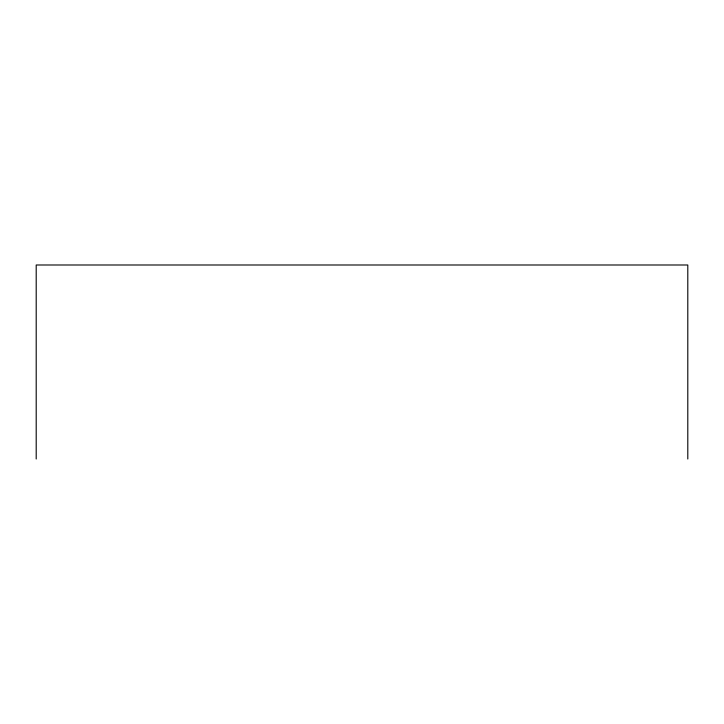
<?xml version="1.0" encoding="UTF-8"?>
<svg xmlns="http://www.w3.org/2000/svg" width="724" height="724" viewBox="0 0 724 724"><rect width="100%" height="100%" fill="white"/><g stroke="black" fill="none" stroke-linecap="round" stroke-linejoin="round"><path stroke-width="1.09" d="M687.8 459.007L687.8 264.993L36.2 264.993L36.2 459.007"/></g></svg>
